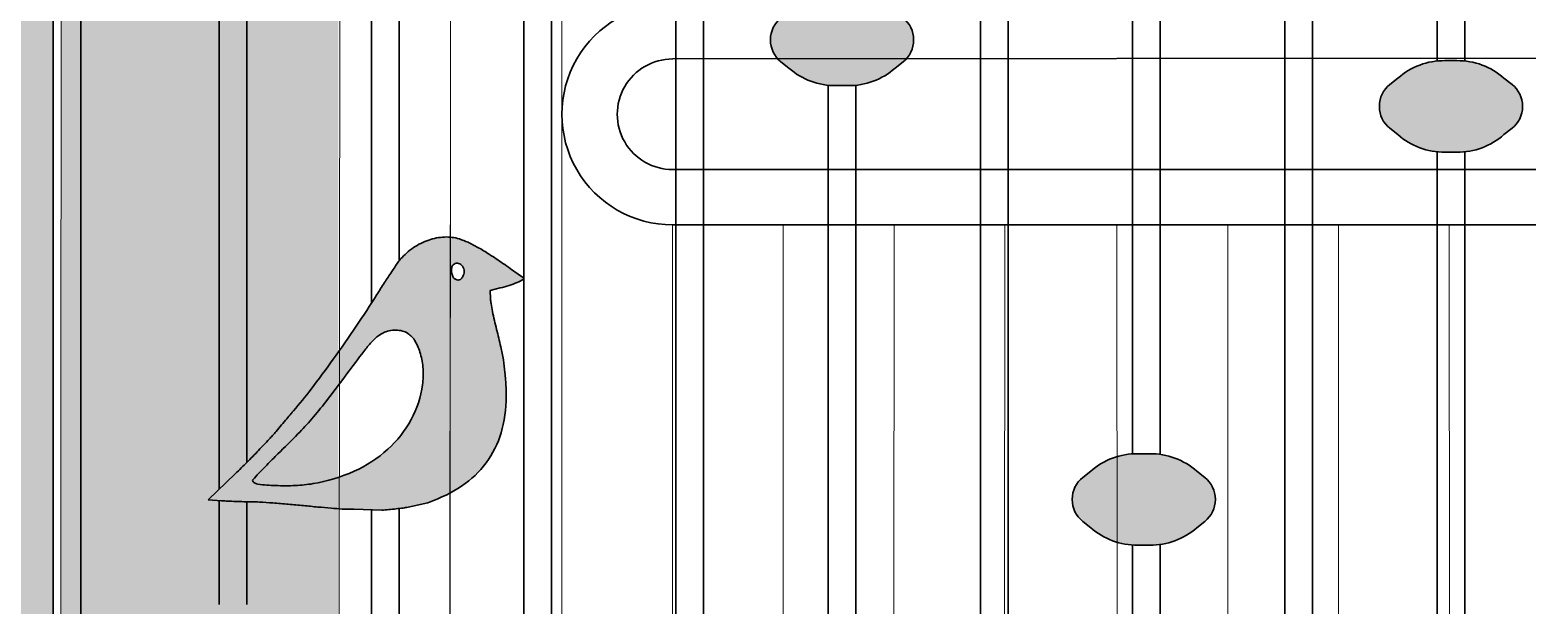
# Model space of a CAD drawing. Header units: millimetres. Extents: x 35877 to 3066687, y -650199 to -40525.
# Drawn here: x 144657.82 to 144684.86, y -179773.24 to -179762.84 of the extents above; entities that cross this region are included whole.
import ezdxf

# ---------------------------------------------------------------- set-up
doc = ezdxf.new("R2010")
doc.units = ezdxf.units.MM
doc.header["$MEASUREMENT"] = 0
for name, color, linetype, lineweight in [('A8_FURNITURE', 32, 'Continuous', 30), ('dim05', 1, 'Continuous', 13), ('Elevation 4.5', 206, 'Continuous', 5), ('FURNITURE', 32, 'Continuous', 9), ('NAME PLATE', 7, 'Continuous', 25)]:
    doc.layers.add(name, color=color, linetype=linetype, lineweight=lineweight)

msp = doc.modelspace()

# ---------------------------------------------------------------- hatches: boundary and pattern name
at = {"layer": 'dim05', "lineweight": 0, "true_color": 0xa47149, "transparency": 33554630}
h = msp.add_hatch(color=35, dxfattribs=at)
h.dxf.hatch_style = 1
h.paths.add_polyline_path([(144698.2313818289, -179711.3997529736), (144652.2392910167, -179711.3997529736), (144652.2469404274, -179803.3590777474), (144698.2390312396, -179803.3590777474), (144698.2377919418, -179788.4605452587), (144692.2390312396, -179788.4605452587), (144692.2390312396, -179791.3590777474, -0.4142135623730951), (144689.2390312396, -179794.3590777474), (144661.241477881, -179794.3590777474, -0.4142135623730951), (144658.241477881, -179791.3590777474), (144658.241477881, -179722.3649777924, -0.4142135623730951), (144661.241477881, -179719.3649777924), (144689.2390312396, -179719.3649777924, -0.4142135623730951), (144692.2390312396, -179722.3649777924), (144692.2390312396, -179749.2606801416), (144698.2345311972, -179749.2606801416)])
at = {"layer": 'Elevation 4.5', "lineweight": 0, "true_color": 0x000000, "transparency": 33554628}
h = msp.add_hatch(color=18, dxfattribs=at)
h.dxf.hatch_style = 1
h.paths.add_polyline_path([(144673.7835380921, -179763.0201133558, 0.2335693837455621), (144673.5935047024, -179762.6199733897), (144673.4488350344, -179762.5056740074, 0.1866468864992518), (144672.5987622588, -179762.1891775175), (144672.3824290338, -179762.1891775175, 0.1866468864992447), (144671.5323562582, -179762.5056740074), (144671.3876865902, -179762.6199733897, 0.2294381312187929), (144671.1976532005, -179763.0123006772, 0.2335693837448415), (144671.3876865902, -179763.4124406433), (144671.5323562582, -179763.5267400256, 0.1866468864992493), (144672.3824290338, -179763.8432365155), (144672.5987622588, -179763.8432365155, 0.1866468864992456), (144673.4488350344, -179763.5267400256), (144673.5935047024, -179763.4124406434, 0.2294381312761698)])
h = msp.add_hatch(color=18, dxfattribs=at)
h.dxf.hatch_style = 1
h.paths.add_polyline_path([(144684.7827225449, -179764.2245742283, 0.2335693837455621), (144684.5926891553, -179763.8244342622), (144684.4480194872, -179763.7101348799, 0.1866468864992518), (144683.5979467117, -179763.39363839), (144683.3816134867, -179763.39363839, 0.1866468864992447), (144682.5315407111, -179763.7101348799), (144682.3868710431, -179763.8244342622, 0.2294381312187929), (144682.1968376534, -179764.2167615497, 0.2335693837448415), (144682.3868710431, -179764.6169015158), (144682.5315407111, -179764.7312008981, 0.1866468864992493), (144683.3816134867, -179765.047697388), (144683.5979467117, -179765.047697388, 0.1866468864992456), (144684.4480194872, -179764.7312008981), (144684.5926891552, -179764.6169015159, 0.2294381312761698)])
h = msp.add_hatch(color=18, dxfattribs=at)
h.dxf.hatch_style = 1
edge = h.paths.add_edge_path()
edge.add_arc((144683.3151595451, -179779.7141496039), 22.71277757108558, 507.18851789711357, 507.8382754307384, ccw=False)
edge.add_arc((144678.0350483567, -179776.3098523485), 16.43035654375045, 506.36276235670414, 507.1885178933482, ccw=False)
edge.add_arc((144679.0137504016, -179776.9610486752), 17.60590507442646, 505.7126965902337, 506.36267839571167, ccw=False)
edge.add_arc((144665.0248739363, -179767.4230258429), 0.674793347500813, 498.8310564494863, 505.71269656689344, ccw=False)
edge.add_arc((144665.4215905679, -179767.7699453454), 1.201801152872894, 484.0079692633073, 498.83105645645423, ccw=False)
edge.add_arc((144665.400010877, -179767.7379617347), 1.163218327600577, 468.8201198875571, 484.007969265302, ccw=False)
edge.add_arc((144665.362774587, -179767.6287126517), 1.047797777297143, 452.784597418169, 468.8200135968284, ccw=False)
edge.add_arc((144665.3489040896, -179767.3435385164), 0.7622865198643559, 432.43001919093206, 452.78459742634254, ccw=False)
edge.add_arc((144665.189697442, -179767.8463353165), 1.289687106465092, 425.01576951251707, 432.4300191824818, ccw=False)
edge.add_arc((144664.626127159, -179769.0557846579), 2.62399560651567, 420.65778612325323, 425.015769527549, ccw=False)
edge.add_arc((144664.0185762224, -179770.1365611023), 3.863832637452334, 417.08159717631605, 420.65778610862327, ccw=False)
edge.add_arc((144661.4363711037, -179774.1252328109), 8.615388727239672, 415.1179514214472, 417.0815971825976, ccw=False)
edge.add_arc((144633.9576286562, -179813.5413984305), 56.66448235709579, 414.95139004013964, 415.11795143395045, ccw=False)
edge.add_arc((144647.437543829, -179794.3248045338), 33.19140002734221, 414.70247114536494, 414.95138999453985, ccw=False)
edge.add_arc((144626.819921715, -179823.4467797484), 68.87298886579251, 414.599881686053, 414.7024711920124, ccw=False)
edge.add_arc((144666.5695446532, -179767.5138712089), 0.2543122433924807, 409.23396222174586, 414.5998816835639, ccw=False)
edge.add_arc((144666.7243875921, -179767.3342688191), 0.01717651394238802, 298.2086449427716, 409.2339621064502, ccw=False)
edge.add_arc((144666.045984488, -179766.0695106318), 1.452392192579913, 293.39255604367804, 298.2086449264236, ccw=False)
edge.add_arc((144665.9748612785, -179765.905095989), 1.631530925651959, 287.9265988577175, 293.39255603968763, ccw=False)
edge.add_arc((144665.8101953038, -179765.396088364), 2.166510967779784, 283.5076512464655, 287.9265988597203, ccw=False)
edge.add_line((144666.3162385614, -179767.5026709033), (144666.1319336041, -179767.5469446401))
edge.add_line((144666.1319336041, -179767.5469446401), (144666.1409827995, -179767.7019310313))
edge.add_arc((144666.8927909921, -179767.6580351826), 0.7530885764697608, 183.3415367850405, 189.8132274063442)
edge.add_arc((144671.5846989841, -179766.8464864058), 5.514665208493895, 189.8132273977349, 191.3045693805245)
edge.add_arc((144672.2353840023, -179766.7164196706), 6.178222552240888, 191.3045063873774, 192.83882660824)
edge.add_arc((144672.4865700857, -179766.6591772945), 6.435848517784304, 192.8387855309574, 194.327813124649)
edge.add_arc((144654.5709862731, -179771.2350653171), 12.0548760364553, 372.79593632246485, 374.32781313336847, ccw=False)
edge.add_arc((144662.4337558545, -179769.4492743353), 3.991862026780903, 369.3030193230325, 372.795936313089, ccw=False)
edge.add_arc((144663.0467599919, -179769.3488535511), 3.370687006033028, 365.4349192712607, 369.3029465733015, ccw=False)
edge.add_arc((144659.8960690575, -179769.6486190089), 6.535606071972467, 363.0776751452507, 365.434919261805, ccw=False)
edge.add_arc((144663.8195453088, -179769.4376643345), 2.606462683265474, 348.2130280679449, 363.0776751474744, ccw=False)
edge.add_arc((144664.6153383614, -179769.6037253269), 1.793527977553087, 328.5414436490827, 348.21302806692677, ccw=False)
edge.add_arc((144664.680234254, -179769.6434290411), 1.717449979413286, 308.3756672838874, 328.5414436466636, ccw=False)
edge.add_arc((144664.353129299, -179769.2303650542), 2.244346087587395, 291.87328044192355, 308.37566728397655, ccw=False)
edge.add_line((144665.18927177, -179771.3131408773), (144665.0101576762, -179771.3850472723))
edge.add_line((144665.0101576762, -179771.3850472723), (144664.6509083747, -179771.4668469681))
edge.add_arc((144664.3559399373, -179769.9273802403), 1.567470632925063, 277.56564977978604, 280.84665759657577, ccw=False)
edge.add_arc((144663.8129335048, -179765.8390409572), 5.691712875962254, 276.30901441719755, 277.5656498050415, ccw=False)
edge.add_arc((144663.7514871758, -179765.2832687422), 6.250871535311828, 275.0656264996744, 276.3090143952424, ccw=False)
edge.add_arc((144663.8819084068, -179766.7545785049), 4.773792622310335, 273.5437563876856, 275.06562649984016, ccw=False)
edge.add_line((144664.1769803012, -179771.5192430868), (144663.6701405561, -179771.5035292906))
edge.add_line((144663.6701405561, -179771.5035292906), (144663.5442089294, -179771.5035292906))
edge.add_arc((144663.5442089298, -179770.4549530345), 1.048576256143861, 265.59734921097856, 269.99999997773614, ccw=False)
edge.add_arc((144665.7185075833, -179742.2145006844), 29.37260710579882, 265.2029313430513, 265.59734923576883, ccw=False)
edge.add_arc((144665.5148603113, -179744.6416111198), 26.9369681186945, 264.689736578647, 265.20285114690364, ccw=False)
edge.add_arc((144666.4959515762, -179734.0867523153), 37.53732586980061, 264.28949384960623, 264.68967636624086, ccw=False)
edge.add_arc((144660.7880043203, -179791.1671001234), 19.82770500941959, 444.2894938446994, 445.0815518794412)
edge.add_arc((144660.7073613216, -179792.1040366763), 20.76810566715427, 445.0815098229188, 445.8465121889648)
edge.add_arc((144660.871339411, -179789.8458519693), 18.50397515314464, 445.8464822961825, 446.602538210004)
edge.add_arc((144661.7808424952, -179774.5257096905), 3.156859616249403, 446.6025382128933, 449.3996516514537)
edge.add_arc((144661.8974519901, -179763.3971919025), 7.972269097740296, 268.96301938768136, 269.39965163686344, ccw=False)
edge.add_line((144661.7531719535, -179771.3681553222), (144661.0429795485, -179771.3323885974))
edge.add_arc((144644.9186921621, -179754.0240642536), 23.65524752161354, 312.9716816911183, 316.0595494074697)
edge.add_arc((144650.4111524108, -179759.3391592979), 16.01214733226215, 316.1165142699844, 317.103223198142)
edge.add_arc((144659.3059559416, -179767.6037883877), 3.870416654803198, 317.1032232022504, 319.9367719981558)
edge.add_arc((144737.8850415284, -179833.6873769944), 98.80242968147073, 499.8483155018872, 499.9367720008196, ccw=False)
edge.add_arc((144724.673470718, -179822.5419411627), 81.51757089850346, 499.7442981335809, 499.84824900162573, ccw=False)
edge.add_arc((144721.3820130023, -179819.7550404387), 77.20474009557171, 499.6546188707312, 499.7442492773851, ccw=False)
edge.add_arc((144667.0442303318, -179773.5992080907), 5.909891156234724, 499.0555394568858, 499.6546188897753, ccw=False)
edge.add_arc((144656.7059168279, -179764.6298286367), 7.776981894013973, 319.0555394373171, 322.7772869498338)
edge.add_arc((144643.3727290214, -179754.5010550262), 24.52111375975269, 322.7772869481498, 324.358603487159)
edge.add_arc((144641.4798040937, -179753.1437841686), 26.85035160999695, 324.3586034888878, 325.9132567067927)
edge.add_arc((144646.9950694922, -179756.8760388204), 20.19093142486694, 325.9132567050606, 327.8382754334737)
edge = h.paths.add_edge_path(flags=16)
edge.add_arc((144665.4373944487, -179767.1832939392), 0.2322651146118047, 320.0565319747831, 335.5046511043514)
edge.add_arc((144665.4893689423, -179767.2069749855), 0.1751499683182469, 335.5046511316532, 368.709610807853)
edge.add_arc((144665.4985898557, -179767.2055624044), 0.1658214834924032, 368.7096107950683, 403.3021900527262)
edge.add_arc((144665.5362212507, -179767.1700976558), 0.1141120038685766, 403.3021900449339, 446.9972035332137)
edge.add_arc((144665.5369295708, -179767.1565947131), 0.1005904958060329, 446.9972035441938, 494.9999851013681)
edge.add_arc((144665.5334550452, -179767.1531202236), 0.09567680006221069, 494.9999690421509, 528.6741215180718)
edge.add_arc((144665.6933381823, -179767.1851431306), 0.2587353297781608, 528.674121517435, 544.70662123329)
edge.add_arc((144665.7066911156, -179767.1840437661), 0.272133442740565, 184.7066212300402, 200.3928668957784)
edge.add_arc((144665.5722304744, -179767.2340301761), 0.1286820390840577, 200.3928669125619, 227.8553518017901)
edge.add_arc((144665.5821266187, -179767.2230950387), 0.1434302898713241, 227.8553517775366, 249.4408274158013)
edge.add_arc((144665.5557449541, -179767.2934344659), 0.06830621089635083, 249.4408274535614, 287.0166619993391)
edge.add_arc((144665.5512053112, -179767.278601392), 0.08381841382622764, 287.016661967595, 320.0565319813447)
edge = h.paths.add_edge_path(flags=16)
edge.add_arc((144664.4689660855, -179768.5931451378), 0.3224896342936749, 416.488537542685, 435.4540182361438)
edge.add_arc((144664.4244781373, -179768.7645995144), 0.4996217341068242, 435.4540182223546, 449.1167772766733)
edge.add_arc((144664.4238952452, -179768.8024094829), 0.5374361954011544, 449.116777292074, 462.3035776651715)
edge.add_arc((144664.4082239943, -179768.7305561933), 0.4638938039961975, 462.3035776448494, 477.0290246828616)
edge.add_arc((144664.4802318625, -179768.8717027845), 0.622347246046015, 477.0290246944884, 488.8525266191497)
edge.add_arc((144664.5920384425, -179769.0105013632), 0.8005767519077509, 488.852526620897, 498.6414718494698)
edge.add_arc((144666.243711801, -179770.4645239295), 3.00107817356593, 498.6414718435628, 502.7750812498119)
edge.add_arc((144717.701368162, -179809.5582961996), 67.62470719938264, 502.7750812519495, 503.2057149838819)
edge.add_arc((144629.1079276438, -179743.2957162525), 43.00768952093476, 322.362346444899, 323.20571498449453, ccw=False)
edge.add_arc((144657.319201966, -179765.0508722451), 7.382378137841509, 319.25591349601183, 322.36234644444687, ccw=False)
edge.add_arc((144658.4207502285, -179765.9998288698), 5.928443046414641, 315.6701561243863, 319.2559134963909, ccw=False)
edge.add_arc((144647.9189057891, -179755.7408233504), 20.60958506176154, 314.2519931123239, 315.6701561233273, ccw=False)
edge.add_arc((144675.2446648295, -179783.789547477), 18.5494245306522, 494.2519931123489, 495.1327331369088)
edge.add_arc((144665.8356040598, -179774.4239806549), 5.27372242245683, 495.1327331428471, 497.3791390206788)
edge.add_arc((144667.6167467119, -179776.0630225385), 7.694244565161012, 497.379139006891, 498.5496968411185)
edge.add_arc((144661.8655859267, -179770.9837114966), 0.02122358009796283, 498.549696821558, 572.6178815668867)
edge.add_arc((144661.9533267035, -179770.9275603384), 0.125393616470867, 212.6178815554509, 264.115143123585)
edge.add_arc((144662.4833227266, -179765.7856039279), 5.294591959775962, 264.1151431314591, 267.5967918650779)
edge.add_arc((144662.4294998933, -179767.0680615262), 4.011005426326134, 267.5967918650412, 272.6627130661531)
edge.add_arc((144662.4906433058, -179768.3827871353), 2.694858799206424, 272.6627130656112, 279.4880150805329)
edge.add_arc((144662.4347683439, -179768.0484619389), 3.033820962743133, 279.4880150801967, 294.1875493503518)
edge.add_arc((144662.7238235108, -179768.6920128404), 2.328334852051495, 294.187549350941, 312.1125866089341)
edge.add_arc((144662.9217959251, -179768.911016518), 2.033113430747092, 312.1125866110718, 331.436589996265)
edge.add_arc((144663.1031933796, -179769.0097646246), 1.826579595609213, 331.436513702412, 352.379205025697)
edge.add_arc((144663.5015066968, -179769.0630581132), 1.424716814798801, 352.3792050319467, 363.8392714698197)
edge.add_arc((144663.6147030577, -179769.0554616866), 1.311265848237073, 363.8392714641251, 376.0342070607451)
edge.add_arc((144663.8707552699, -179768.9818744288), 1.044849219870216, 376.0342070657481, 389.5828357131268)
edge.add_arc((144664.4168329608, -179768.671875471), 0.4169159444802546, 389.5828357105138, 416.4885375356303)
h = msp.add_hatch(color=18, dxfattribs=at)
h.dxf.hatch_style = 1
h.paths.add_polyline_path([(144679.2345013949, -179771.3358223517, 0.2335693837455621), (144679.0444680053, -179770.9356823855), (144678.8997983372, -179770.8213830032, 0.1866468864992518), (144678.0497255617, -179770.5048865133), (144677.8333923367, -179770.5048865133, 0.1866468864992447), (144676.9833195611, -179770.8213830032), (144676.8386498931, -179770.9356823855, 0.2294381312187929), (144676.6486165034, -179771.328009673, 0.2335693837448415), (144676.8386498931, -179771.7281496391), (144676.9833195611, -179771.8424490214, 0.1866468864992493), (144677.8333923367, -179772.1589455114), (144678.0497255617, -179772.1589455114, 0.1866468864992456), (144678.8997983372, -179771.8424490214), (144679.0444680052, -179771.7281496392, 0.2294381312761698)])
at = {"layer": 'NAME PLATE', "lineweight": 0, "true_color": 0x000000, "transparency": 33554687}
h = msp.add_hatch(color=18, dxfattribs=at)
h.dxf.hatch_style = 1
h.set_gradient(color1=(153, 155, 55), color2=(229, 232, 120), name='INVCYLINDER')
h.paths.add_polyline_path([(144692.4910565485, -179724.4331572106, 0.4109880837196706), (144687.4538590592, -179719.4511910097), (144687.4538590592, -179762.3972749645), (144692.4910565485, -179762.3936251742)], flags=17)
h.paths.add_polyline_path([(144692.4912237664, -179766.4111629302, 0.9852287181319922), (144692.4288207751, -179762.4127009826), (144687.4538590592, -179762.3972749645), (144687.4538590592, -179789.3580342925), (144663.3917152526, -179789.3580342925), (144663.3917152526, -179719.4508876503, 0.4142438736979137), (144658.4090339802, -179724.4331572536), (144658.3617678484, -179789.3826911348, 0.4139882622943566), (144663.3617663688, -179794.3865375537), (144687.4110802654, -179794.4050383065, 0.4196556007892562), (144692.5197180578, -179789.377809019)])

# ---------------------------------------------------------------- linework, layer by layer
at = {"layer": 'A8_FURNITURE', "linetype": 'ByBlock', "lineweight": 15, "transparency": 33554687}
for p, q in [((144663.4554036344, -179719.4039058594, 531.9840777681574), (144663.3932522359, -179789.3100923572, -260.0136148767915)), ((144665.4417851208, -179719.4040378996, 2.395492587626329), (144665.4010191636, -179789.3116369003, -1.503754232695003)), ((144667.4430681899, -179719.4041709304, 2.394176148815795), (144667.4301873775, -179766.3609411842)), ((144665.4136567641, -179766.3603798691), (144665.3932441159, -179789.3116309191, -260.7256360141592)), ((144667.4301873775, -179766.3609411842), (144667.4228010089, -179789.3131922247, -260.7256360141592)), ((144669.4301873001, -179766.361497898), (144669.4228006582, -179789.3147307925, -260.7256360141592)), ((144671.4301872225, -179766.3620546117), (144671.4228003074, -179789.3162693602, -260.7256360141592)), ((144673.4301871451, -179766.3626113255), (144673.4227999566, -179789.317807928, -260.7256360141592)), ((144675.4301870676, -179766.3631680392), (144675.4227996058, -179789.3193464958, -260.7256360141592)), ((144677.4566999289, -179766.363732133), (144677.4640876708, -179789.3209168261, -260.7256360141592)), ((144679.4567001613, -179766.3642888469), (144679.4640881765, -179789.3224553945, -260.7256360141592)), ((144681.4566995766, -179766.3619098161), (144681.4640886823, -179789.3239939629, -260.7256360141592)), ((144683.4604613867, -179766.3611339037, -175.1534234895995), (144683.464089188, -179789.3255325313, -260.7256360141592))]:
    msp.add_line(p, q, dxfattribs=at)
at = {"layer": 'A8_FURNITURE', "linetype": 'ByBlock', "transparency": 33554687}
for p, q in [((144669.4315651728, -179763.3623927731, 0.1018996002810582), (144692.4307369692, -179763.3457283172)), ((144692.4329580687, -179765.358410765), (144669.4304571713, -179765.362393156, 0.1018996002810582)), ((144692.4332364256, -179766.3584107263), (144669.4307355282, -179766.3623931173, 0.1018996002810582))]:
    msp.add_line(p, q, dxfattribs=at)
at = {"layer": 'A8_FURNITURE', "linetype": 'ByBlock', "lineweight": 15, "transparency": 33554687}
msp.add_lwpolyline([(144658.3651071426, -179789.5198076689), (144658.4089756335, -179724.3858714471)], dxfattribs=at)
at = {"layer": 'A8_FURNITURE', "linetype": 'ByBlock', "transparency": 33554687}
for radius in [1.999999924652877, 0.9999999246528772]:
    msp.add_arc((144669.4307355282, -179764.3623931151, 0.1018996002810582), radius, 90, 270.0159486753458, dxfattribs=at)
at = {"layer": 'Elevation 4.5', "color": 18, "lineweight": 30, "true_color": 0x000000, "transparency": 33554687}
for p, q in [((144666.7411720508, -179736.5511111145), (144666.7411720508, -179775.0379045549)), ((144667.2411720508, -179736.5298846056), (144667.2411720508, -179775.0477868053)), ((144683.2399487301, -179740.3922609853), (144683.2399487301, -179763.3994282343)), ((144683.7399487302, -179740.4139455923), (144683.7399487302, -179763.3994282343)), ((144661.2415798244, -179746.0785064586), (144661.2415798244, -179771.1406110733)), ((144661.7415798244, -179746.0785064586), (144661.7415798244, -179770.6537180487)), ((144669.490968164, -179751.4821111864), (144669.490968164, -179793.8465463402)), ((144669.990968164, -179752.3156759286), (144669.990968164, -179793.8590777474)), ((144663.9913759376, -179755.7490151134), (144663.9913759376, -179767.7755470211)), ((144664.4913759376, -179755.7490151134), (144664.4913759376, -179767.0098358779)), ((144680.9901526169, -179755.8674370296), (144680.9901526169, -179765.2953148955)), ((144680.4901526169, -179756.1305292917), (144680.4901526169, -179765.334684699)), ((144674.9905603905, -179757.8592125636), (144674.9905603905, -179793.8465463402)), ((144675.4905603905, -179757.884289824), (144675.4905603905, -179793.8590777474)), ((144678.2403565037, -179762.5320983271), (144678.2403565037, -179770.5111394426)), ((144677.7403565037, -179762.643943092), (144677.7403565037, -179770.5012571922)), ((144661.7415798244, -179763.0192598327), (144661.7415798244, -179770.5715800305)), ((144661.2415798244, -179763.3189884804), (144661.2415798244, -179771.1406110733)), ((144663.9913759376, -179763.5675390018), (144663.9913759376, -179767.7755470211)), ((144672.2407642773, -179763.8381832367), (144672.2407642773, -179770.1251158253)), ((144672.2407642773, -179763.8381832367), (144672.2407642773, -179778.1936404903)), ((144672.7407642772, -179763.8381832367), (144672.7407642773, -179769.44671179)), ((144672.7407642773, -179763.8381832367), (144672.7407642773, -179778.2035227407)), ((144683.2399487301, -179765.0410383276), (144683.2399487301, -179785.6554511586)), ((144683.7399487302, -179765.0410383276), (144683.7399487302, -179786.1427066732)), ((144680.4901526169, -179765.334684699), (144680.4901526169, -179782.0092522138)), ((144680.9901526169, -179765.2953148955), (144680.9901526169, -179782.7722777436)), ((144666.316238966, -179767.5026708061), (144666.1319336041, -179767.5469446401)), ((144666.1319336041, -179767.5469446401), (144666.1409827604, -179767.7019303628)), ((144661.0429795485, -179771.3323885974), (144661.5337682714, -179770.858460524)), ((144661.2836395659, -179771.3491885578), (144661.0429795485, -179771.3323885974)), ((144661.2415798244, -179771.3462524573), (144661.2415798244, -179772.2131901238)), ((144661.2415798244, -179771.3462524573), (144661.2415798244, -179772.2131901238)), ((144661.7415798244, -179771.3679370643), (144661.7415798244, -179772.2131901238)), ((144665.0101576762, -179771.3850472723), (144664.6509083747, -179771.4668469681)), ((144665.1892702609, -179771.3131414831), (144665.0101576762, -179771.3850472723)), ((144663.6701405561, -179771.5035292906), (144663.5442078882, -179771.5035292906)), ((144664.1769803013, -179771.5192430868), (144663.6701405561, -179771.5035292906)), ((144663.9913759376, -179771.5134887055), (144663.9913759376, -179780.1236294544)), ((144663.9913759376, -179771.5134887055), (144663.9913759376, -179780.1236294544)), ((144664.4913759376, -179771.4901745893), (144664.4913759376, -179780.1335117048)), ((144664.4913759376, -179771.4901745893), (144664.4913759376, -179780.1335117048)), ((144661.2415798244, -179772.2131901238), (144661.2415798244, -179773.2256390286)), ((144661.7415798244, -179772.2131901238), (144661.7415798244, -179773.2256390286)), ((144677.7403565037, -179772.150807026), (144677.7403565037, -179787.5295648479)), ((144678.2403565037, -179772.1409247756), (144678.2403565037, -179787.5196825975))]:
    msp.add_line(p, q, dxfattribs=at)
msp.add_lwpolyline([(144691.7390312396, -179749.2606801416), (144691.7390312396, -179722.3649777924, 0.4142135623730951), (144689.2390312396, -179719.8649777924), (144661.241477881, -179719.8649777924, 0.4142135623730951), (144658.741477881, -179722.3649777924), (144658.741477881, -179791.3590777474, 0.4142135623730951), (144661.241477881, -179793.8590777474), (144689.2390312396, -179793.8590777474, 0.4142135623730951), (144691.7390312396, -179791.3590777474), (144691.7390312396, -179788.4605452587)], format="xyb", dxfattribs=at)
for points in [[(144673.783706723, -179763.0134718508), (144673.783706723, -179763.0212845294, -0.2294381312374742), (144673.5936733333, -179763.4136118169), (144673.4490036653, -179763.5279111992, -0.1866468864992491), (144672.5989308897, -179763.8444076891), (144672.3825976647, -179763.8444076891, -0.1866468864992491), (144671.5325248892, -179763.5279111992), (144671.3878552211, -179763.4136118169, -0.2294381312374742), (144671.1978218315, -179763.0212845294), (144671.1978218315, -179763.0134718508, -0.2294381312374741), (144671.3878552211, -179762.6211445633), (144671.5325248892, -179762.506845181, -0.1866468864992491), (144672.3825976647, -179762.1903486911), (144672.5989308897, -179762.1903486911, -0.1866468864992491), (144673.4490036653, -179762.506845181), (144673.5936733334, -179762.6211445633, -0.2294381312374741)], [(144684.7828911759, -179764.2163269416), (144684.7828911759, -179764.2241396203, -0.2294381312374742), (144684.5928577863, -179764.6164669078), (144684.4481881182, -179764.73076629, -0.1866468864992491), (144683.5981153426, -179765.04726278), (144683.3817821176, -179765.04726278, -0.1866468864992491), (144682.5317093421, -179764.73076629), (144682.387039674, -179764.6164669078, -0.2294381312374742), (144682.1970062843, -179764.2241396203), (144682.1970062843, -179764.2163269416, -0.2294381312374741), (144682.3870396741, -179763.8239996542), (144682.5317093421, -179763.7097002719, -0.1866468864992491), (144683.3817821176, -179763.3932037819), (144683.5981153426, -179763.3932037819, -0.1866468864992491), (144684.4481881182, -179763.7097002719), (144684.5928577863, -179763.8239996542, -0.2294381312374741)], [(144665.4658013676, -179767.0854664729, 0.147998), (144665.4396414331, -179767.134330432, 0.070065), (144665.4354749735, -179767.2063689736, 0.06855499999999999), (144665.4516134355, -179767.2788698584, 0.120405), (144665.4858842014, -179767.3294418542, 0.09446399999999999), (144665.5317575689, -179767.3573902615, 0.16544), (144665.5757346187, -179767.3587502508, 0.145171), (144665.615467037, -179767.3324154896, 0.06750700000000001), (144665.6487543494, -179767.2795959425, 0.145904), (144665.6624994747, -179767.1804546129, 0.152099), (144665.6192656495, -179767.0918341442, 0.193), (144665.542198494, -179767.056142305, 0.212568)], [(144664.1974116301, -179768.3173303368, 0.051635), (144664.0898236648, -179768.3870404961, 0.042739), (144663.991133699, -179768.4815054984, 0.018038), (144663.8540540848, -179768.6490333062, 0.001879), (144663.5481042352, -179769.0549009113, -0.00368), (144663.1652133213, -179769.559049061, -0.013555), (144662.9123247485, -179769.8692209779, -0.015647), (144662.6615320172, -179770.1425582569, -0.006188), (144662.3005854475, -179770.503014469, 0.003843), (144662.0978831984, -179770.7035517884, 0.009801), (144661.9549413309, -179770.85290169, 0.005108), (144661.8496782197, -179770.969662112, 0.334926), (144661.8477096278, -179770.9951517015, 0.228559), (144661.9404702005, -179771.0522931303, 0.015192), (144662.261296705, -179771.0755385651, 0.022109), (144662.6158397691, -179771.0747362049, 0.029789), (144662.9348617924, -179771.0407814701, 0.06422699999999999), (144663.6777959163, -179770.8159431201, 0.078375), (144664.2851937201, -179770.4192262762, 0.084521), (144664.7074789572, -179769.8830691561, 0.091628), (144664.9136393542, -179769.2520008567, 0.050044), (144664.9230269741, -179768.9676741334, 0.053263), (144664.8749566866, -179768.6932753871, 0.059186), (144664.7794009651, -179768.4660518888, 0.11794), (144664.6470147133, -179768.3242617981, 0.082944), (144664.5499600363, -179768.2809920597, 0.059685), (144664.4321794842, -179768.2650371395, 0.057602), (144664.309371819, -179768.2773170634, 0.06434)], [(144679.2342616027, -179771.3221257698), (144679.2342616027, -179771.3299384484, -0.2294381312374742), (144679.044228213, -179771.7222657359), (144678.899558545, -179771.8365651182, -0.1866468864992491), (144678.0494857694, -179772.1530616081), (144677.8331525444, -179772.1530616081, -0.1866468864992491), (144676.9830797689, -179771.8365651182), (144676.8384101008, -179771.7222657359, -0.2294381312374742), (144676.6483767111, -179771.3299384484), (144676.6483767111, -179771.3221257698, -0.2294381312374741), (144676.8384101008, -179770.9297984823), (144676.9830797689, -179770.8154991, -0.1866468864992491), (144677.8331525444, -179770.4990026101), (144678.0494857694, -179770.4990026101, -0.1866468864992491), (144678.899558545, -179770.8154991), (144679.044228213, -179770.9297984823, -0.2294381312374741)]]:
    msp.add_lwpolyline(points, format="xyb", close=True, dxfattribs=at)
for centre, radius, start, end in [((144665.3627745871, -179767.6287126518), 1.04779777737952, 92.78452571418389, 108.8210590629065), ((144665.3489040896, -179767.3435385165), 0.7622865199143046, 72.42988820923695, 92.78449885866806), ((144665.4215905679, -179767.7699453453), 1.201801152876731, 124.0096148930166, 138.8310456277321), ((144665.4000108771, -179767.7379617348), 1.163218327678083, 108.8210616141317, 124.0096694730726), ((144665.1896974422, -179767.8463353165), 1.289687106467398, 65.01570529365948, 72.4299417745302), ((144664.6261271588, -179769.0557846572), 2.623995605995932, 60.6576587742205, 65.01573794789464), ((144664.0185762226, -179770.1365611028), 3.863832637864203, 57.08158734333758, 60.65769963805342), ((144679.0137503986, -179776.961048678), 17.60590507348274, 145.7126971824185, 146.3603669502619), ((144665.0248739365, -179767.4230258429), 0.6747933476355904, 138.8310371639455, 145.7127123353015), ((144661.4363711045, -179774.1252328107), 8.615388726649833, 55.11799986558267, 57.08159277436187), ((144633.9576286489, -179813.5413984206), 56.66448235315305, 54.9513426887108, 55.11795878769172), ((144683.3151595458, -179779.7141496039), 22.7127775716815, 147.1885409267888, 147.8382733265195), ((144678.0350483569, -179776.3098523476), 16.43035654344781, 146.3602855489812, 147.1885497317661), ((144665.9748612785, -179765.9050959885), 1.631530926074752, 287.9267089657569, 293.3926064958134), ((144647.4375438454, -179794.324804545), 33.19140002708405, 54.70264562618505, 54.95130921359218), ((144626.8199217169, -179823.4467797415), 68.87298885913003, 54.59988122820706, 54.70255525824582), ((144666.0459844881, -179766.0695106319), 1.452392192378978, 293.3926127277934, 298.2086453044898), ((144666.5695446531, -179767.5138712091), 0.2543122435719983, 49.23395827005237, 54.59975870107285), ((144666.7243875922, -179767.3342688191), 0.01717651394821247, 298.2086769353978, 49.23390349083892), ((144646.9950694917, -179756.8760388209), 20.19093142500675, 325.9134140552272, 327.8382778036211), ((144665.810195304, -179765.3960883642), 2.166510967498774, 283.5076622482367, 287.9266817824924), ((144666.892790992, -179767.6580351825), 0.7530885764547112, 183.3414858441898, 189.8132714206348), ((144671.584698985, -179766.8464864058), 5.514665209368815, 189.8132334049684, 191.3035902128876), ((144672.2353840019, -179766.7164196698), 6.178222552010446, 191.3036323956906, 192.8389071391162), ((144641.4798040935, -179753.1437841675), 26.85035161077118, 324.3588497803041, 325.9133750281005), ((144672.4865700851, -179766.6591772941), 6.435848517269968, 192.8388628341446, 194.327844602248), ((144654.5709862727, -179771.2350653155), 12.05487603655545, 12.79595917374943, 14.32779632305138), ((144662.4337558548, -179769.4492743356), 3.991862026580391, 9.30398326106382, 12.79600535037888), ((144643.3727290215, -179754.5010550267), 24.5211137593664, 322.7773055829758, 324.3588731754298), ((144663.0467599916, -179769.3488535506), 3.370687006320364, 5.434928003730887, 9.304088135799894), ((144659.8960690575, -179769.6486190087), 6.535606071959995, 3.077629347238856, 5.434923765948948), ((144663.8195453089, -179769.4376643345), 2.606462683102706, 348.2129954071523, 3.077560318843189), ((144656.7059168278, -179764.6298286362), 7.776981894470183, 319.0555098960568, 322.7773457037518), ((144721.3820130115, -179819.7550404362), 77.20474010099319, 139.6546221489843, 139.7460662081825), ((144667.044230331, -179773.5992080908), 5.909891155698539, 139.0555783218906, 139.6546616275787), ((144659.3059559416, -179767.6037883873), 3.870416655076666, 317.1031617697663, 319.9368666134851), ((144737.8850415355, -179833.6873770072), 98.8024296951526, 139.8483036123319, 139.936768292203), ((144724.67347072, -179822.5419411675), 81.51757090312233, 139.746018927349, 139.8482345932612), ((144664.6153383614, -179769.6037253269), 1.793527977537208, 328.5427365643977, 348.2129806023618), ((144650.4111524096, -179759.3391593001), 16.01214733164903, 316.116581129743, 317.103208357489), ((144651.4375376522, -179760.4030572105), 14.53441884502409, 313.9987664827107, 315.1373388482201), ((144649.1437273678, -179758.1202161539), 17.77060933858912, 315.1373363472883, 316.1166298543197), ((144664.680234254, -179769.6434290411), 1.717449979410189, 308.3753305740541, 328.5427938371404), ((144664.353129299, -179769.2303650543), 2.244346087537092, 291.8732389279044, 308.3754096230554), ((144661.6509640691, -179766.0872761644), 5.274717938023607, 266.0067643554226, 267.2349449276414), ((144662.0279349451, -179758.2819388034), 13.08915319337521, 267.2349539160437, 267.8578720971102), ((144662.047237688, -179757.7653878306), 13.60606469751603, 267.8579505656648, 268.4765142993029), ((144661.8974519892, -179763.3971919034), 7.972269096788517, 268.4765259327721, 269.3996705361557), ((144661.7808424953, -179774.5257096909), 3.156859616601853, 86.60256285979156, 89.3996039381553), ((144660.8713394104, -179789.8458519702), 18.50397515404232, 85.84647004990286, 86.60254241330394), ((144660.7073613224, -179792.1040366766), 20.7681056674129, 85.0814908770329, 85.84650128127561), ((144660.7880043209, -179791.1671001233), 19.8277050092522, 84.2894783309149, 85.08153203303686), ((144666.4959515795, -179734.0867523166), 37.53732586885415, 264.289502040615, 264.6896553610252), ((144665.5148603115, -179744.6416111164), 26.93696812207203, 264.6897073106151, 265.2028474573946), ((144664.3559399371, -179769.9273802406), 1.567470632715429, 277.5656670727923, 280.8466576100811), ((144665.7185075861, -179742.2145006847), 29.37260710572787, 265.2029279507498, 265.5973517087919), ((144663.5442089295, -179770.4549530349), 1.048576255737577, 265.5974186441573, 269.9999431039906), ((144663.8819084069, -179766.7545785058), 4.773792621397258, 273.5437563888298, 275.0655099281179), ((144663.7514871748, -179765.283268743), 6.250871534586711, 275.0655374832266, 276.308843704046), ((144663.8129335062, -179765.839040957), 5.691712876012644, 276.3088269271005, 277.5656545473501)]:
    msp.add_arc(centre, radius, start, end, dxfattribs=at)
at = {"layer": 'FURNITURE', "lineweight": 30, "transparency": 33554687}
msp.add_lwpolyline([(144692.2390312396, -179749.2606801416), (144692.2390312396, -179722.3649777924, 0.414213562373095), (144689.2390312396, -179719.3649777924), (144661.241477881, -179719.3649777924, 0.414213562373095), (144658.241477881, -179722.3649777924), (144658.241477881, -179791.3590777474, 0.414213562373095), (144661.241477881, -179794.3590777474), (144689.2390312396, -179794.3590777474, 0.414213562373095), (144692.2390312396, -179791.3590777474), (144692.2390312396, -179788.4605452587)], format="xyb", dxfattribs=at)

doc.saveas('drawing.dxf')
